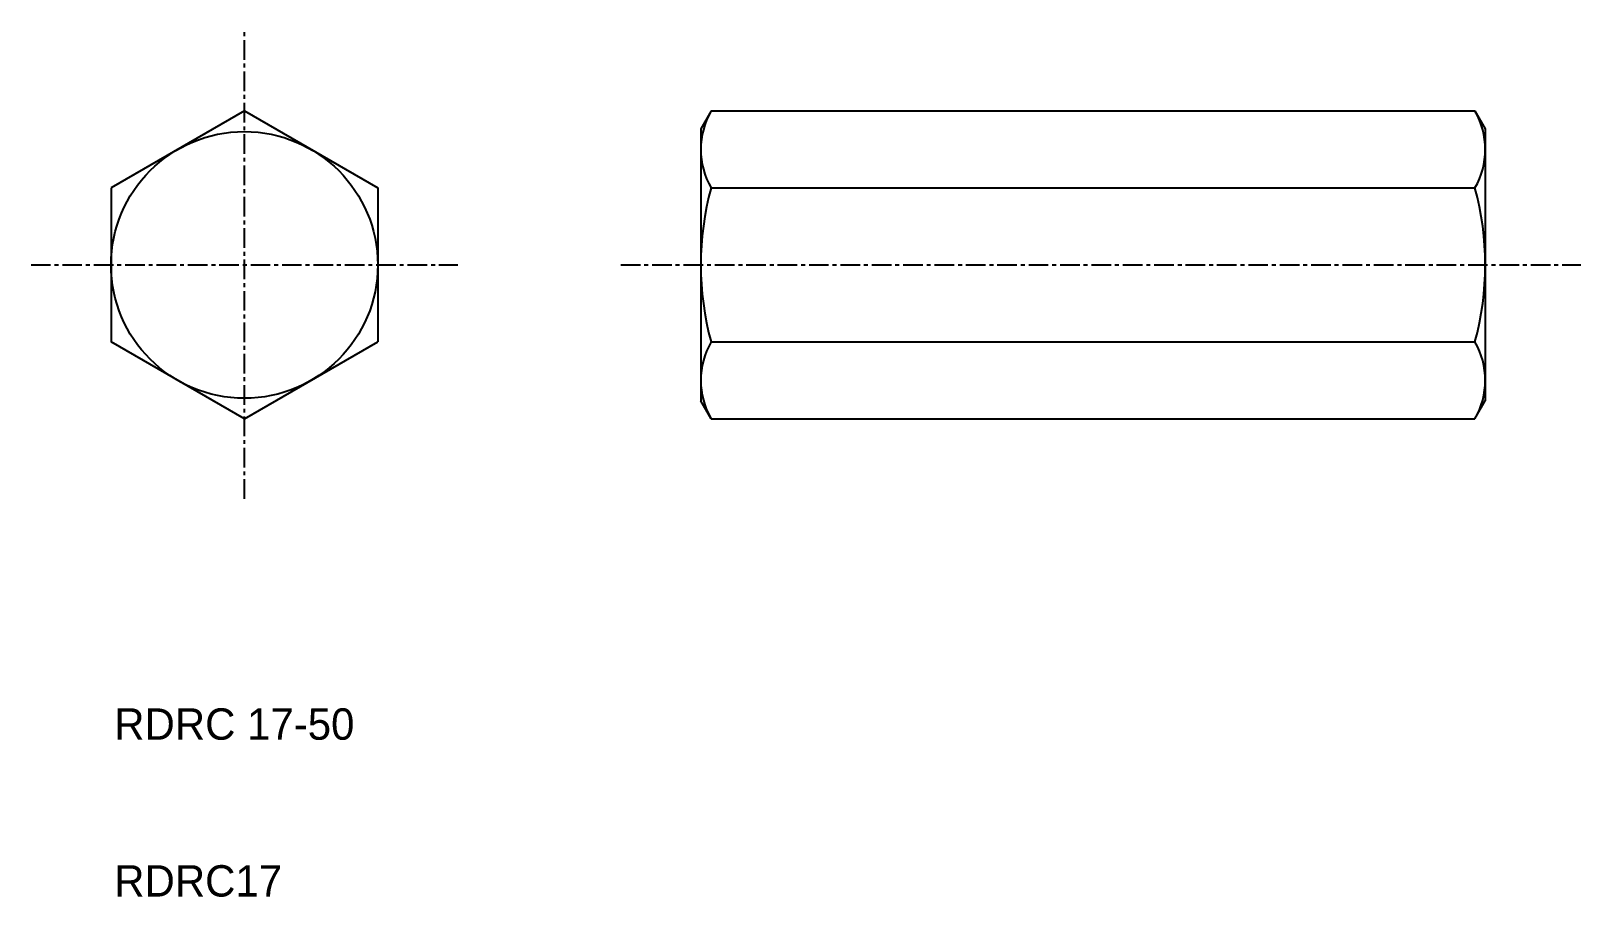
# Model space of a CAD drawing. Extents: x 4.7 to 103.5, y 10 to 65.2.
import ezdxf

# ---------------------------------------------------------------- set-up
doc = ezdxf.new("R2010")
doc.units = 0
doc.linetypes.add('CENTER', pattern=[2, 1.25, -0.25, 0.25, -0.25])
doc.layers.get('0').update_dxf_attribs({"linetype": 'CONTINUOUS'})
doc.layers.add('CENTER', color=1, linetype='CENTER')

msp = doc.modelspace()

# ---------------------------------------------------------------- linework, layer by layer
at = {"color": 7, "linetype": 'CONTINUOUS'}
for p, q in [((18.297, 60.087), (9.797, 55.179)), ((18.297, 60.087), (26.797, 55.179)), ((48.041, 60.087), (47.383, 58.948)), ((48.041, 60.087), (96.726, 60.087)), ((96.726, 60.087), (97.383, 58.948)), ((47.383, 58.948), (47.383, 41.596)), ((97.383, 58.948), (97.383, 41.596)), ((9.797, 55.179), (9.797, 45.364)), ((26.797, 55.179), (26.797, 45.364)), ((48.041, 55.179), (96.726, 55.179)), ((18.297, 40.457), (9.797, 45.364)), ((18.297, 40.457), (26.797, 45.364)), ((48.041, 45.364), (96.726, 45.364)), ((48.041, 40.457), (47.383, 41.596)), ((96.726, 40.457), (97.383, 41.596)), ((48.041, 40.457), (96.726, 40.457))]:
    msp.add_line(p, q, dxfattribs=at)
msp.add_circle((18.297, 50.272), 8.5, dxfattribs=at)
for centre, radius, start, end in [((52.291, 57.633), 4.907, 150, 210), ((92.476, 57.633), 4.907, 330, 30), ((66.027, 50.272), 18.644, 164.73852, 195.26148), ((78.739, 50.272), 18.644, 344.73852, 15.26148), ((52.291, 42.911), 4.907, 150, 210), ((92.476, 42.911), 4.907, 330, 30)]:
    msp.add_arc(centre, radius, start, end, dxfattribs=at)
at = {"layer": 'CENTER', "color": 1, "linetype": 'CENTER'}
for p, q in [((18.297, 35.357), (18.297, 65.187)), ((4.697, 50.272), (31.897, 50.272)), ((42.283, 50.272), (103.483, 50.272))]:
    msp.add_line(p, q, dxfattribs=at)

# ---------------------------------------------------------------- texts
at = {"color": 7, "linetype": 'CONTINUOUS'}
for s, p in [('RDRC 17-50', (10, 20)), ('RDRC17', (10, 10))]:
    msp.add_text(s, height=2, dxfattribs=at).set_placement(p)

doc.saveas('drawing.dxf')
